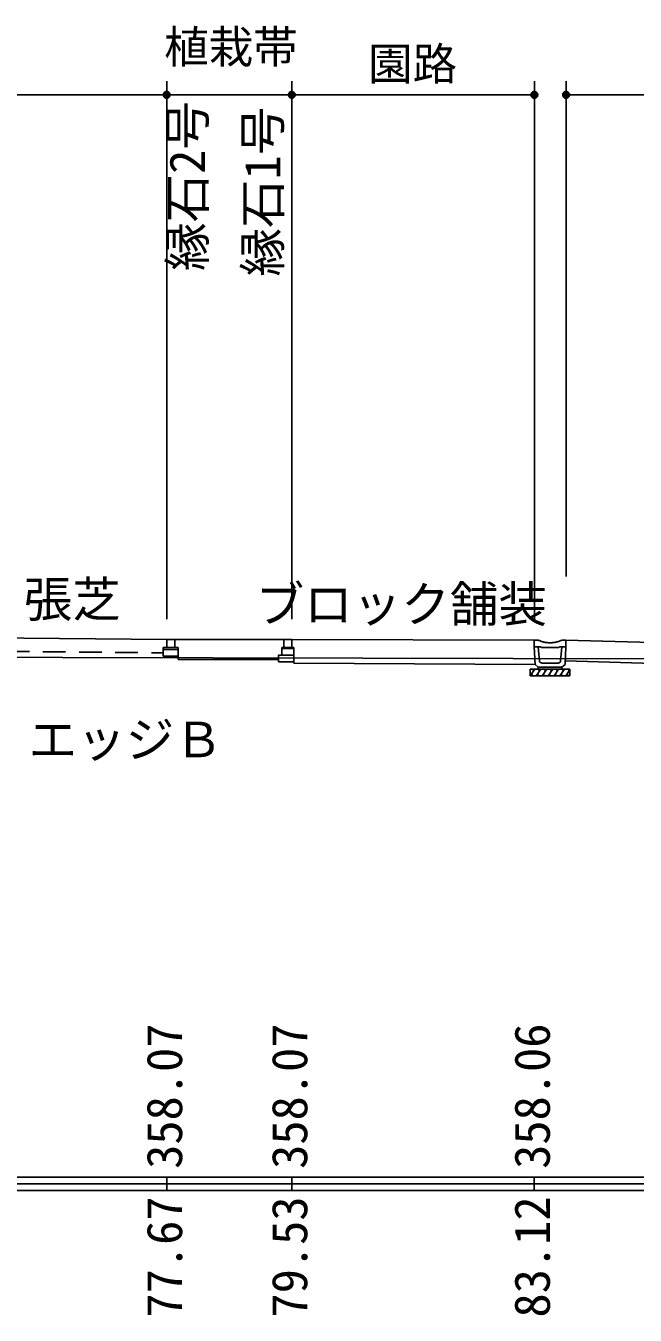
# Model space of a CAD drawing. Units: millimetres on the paper. Extents: x -84 to 7, y -133 to 191.
# Drawn here: x -8.89 to -4.37, y -95.18 to -85.62 of the extents above; entities that cross this region are included whole.
import ezdxf
from ezdxf.enums import TextEntityAlignment as Align

# ---------------------------------------------------------------- set-up
doc = ezdxf.new("R2010")
doc.units = ezdxf.units.MM
doc.header["$LTSCALE"] = 0.14
doc.linetypes.add('DASHED1', pattern=[1.8, 1.2, -0.6])
for name, color, linetype in [('0-1_D-BDG-3-DL-2', 7, 'Continuous'), ('0-3_D-STR-2-文字', 7, 'Continuous'), ('0-5_D-BDG-2-DL-1', 7, 'Continuous'), ('0-7_D-STR-1-計線1', 7, 'Continuous'), ('0-8_D-STR-DIM-2高さ', 7, 'Continuous'), ('0-9_D-BDG-1-現況', 7, 'Continuous')]:
    doc.layers.add(name, color=color, linetype=linetype)
doc.styles.add('ＭＳ ゴシック', font='')
doc.styles.get('ＭＳ ゴシック').set_extended_font_data('MS Gothic')

msp = doc.modelspace()

# ---------------------------------------------------------------- linework, layer by layer
at = {"layer": '0-1_D-BDG-3-DL-2'}
for p, q in [((-73.8141, -94.1512), (3.4526, -94.1512)), ((-73.8141, -94.2512), (3.4526, -94.2512))]:
    msp.add_line(p, q, dxfattribs=at)
at = {"layer": '0-3_D-STR-2-文字'}
for p, q in [((-7.8445, -90.0162), (-7.8445, -86.0301)), ((-7.8445, -89.5575), (-7.8445, -86.0301)), ((-6.9172, -89.5608), (-6.9172, -86.0301)), ((-6.917, -90.0162), (-6.917, -86.0301)), ((-5.1195, -90.0262), (-5.1195, -86.0301)), ((-4.8846, -89.7012), (-4.8846, -86.0301)), ((-19.7105, -86.1301), (-7.8945, -86.1301)), ((-7.8695, -86.1301), (-7.8945, -86.1301)), ((-7.8201, -86.1251), (-7.8689, -86.1251)), ((-7.8689, -86.1351), (-7.8201, -86.1351)), ((-7.8674, -86.1201), (-7.8216, -86.1201)), ((-7.8216, -86.14), (-7.8674, -86.14)), ((-7.8245, -86.1151), (-7.8645, -86.1151)), ((-7.8645, -86.1451), (-7.8245, -86.1451)), ((-7.8595, -86.1101), (-7.8295, -86.1101)), ((-7.8295, -86.15), (-7.8595, -86.15)), ((-7.8195, -86.1301), (-7.7945, -86.1301)), ((-7.7945, -86.1301), (-6.9672, -86.1301)), ((-6.9422, -86.1301), (-6.9672, -86.1301)), ((-6.8927, -86.1251), (-6.9416, -86.1251)), ((-6.9415, -86.1351), (-6.8926, -86.1351)), ((-6.8943, -86.14), (-6.9401, -86.14)), ((-6.9399, -86.1201), (-6.8941, -86.1201)), ((-6.8972, -86.1151), (-6.9371, -86.1151)), ((-6.937, -86.1451), (-6.8971, -86.1451)), ((-6.9022, -86.15), (-6.9322, -86.15)), ((-6.932, -86.1101), (-6.902, -86.1101)), ((-6.892, -86.1301), (-6.867, -86.1301)), ((-6.867, -86.1301), (-5.1695, -86.1301)), ((-5.1445, -86.1301), (-5.1695, -86.1301)), ((-5.095, -86.1251), (-5.1439, -86.1251)), ((-5.0966, -86.14), (-5.1424, -86.14)), ((-5.0995, -86.1151), (-5.1394, -86.1151)), ((-5.1045, -86.15), (-5.1345, -86.15)), ((-4.909, -86.1351), (-4.8601, -86.1351)), ((-4.9074, -86.1201), (-4.8617, -86.1201)), ((-4.9045, -86.1451), (-4.8646, -86.1451)), ((-4.8995, -86.1101), (-4.8696, -86.1101)), ((-4.8596, -86.1301), (-4.8346, -86.1301)), ((-4.8346, -86.1301), (0.2376, -86.1301))]:
    msp.add_line(p, q, dxfattribs=at)
for points in [[(-7.8195, -86.1301), (-7.8197, -86.1269), (-7.8203, -86.1238), (-7.8213, -86.1209), (-7.8226, -86.118), (-7.8243, -86.1154), (-7.8263, -86.1129), (-7.8286, -86.1108), (-7.8311, -86.109), (-7.8339, -86.1074), (-7.8368, -86.1063), (-7.8398, -86.1055), (-7.8429, -86.1051), (-7.8461, -86.1051), (-7.8492, -86.1055), (-7.8522, -86.1063), (-7.8551, -86.1074), (-7.8579, -86.109), (-7.8604, -86.1108), (-7.8627, -86.1129), (-7.8647, -86.1154), (-7.8664, -86.118), (-7.8677, -86.1209), (-7.8687, -86.1238), (-7.8693, -86.1269), (-7.8695, -86.1301), (-7.8445, -86.1301)], [(-7.8195, -86.1301), (-7.8197, -86.1269), (-7.8203, -86.1238), (-7.8213, -86.1209), (-7.8226, -86.118), (-7.8243, -86.1154), (-7.8263, -86.1129), (-7.8286, -86.1108), (-7.8311, -86.109), (-7.8339, -86.1074), (-7.8368, -86.1063), (-7.8398, -86.1055), (-7.8429, -86.1051), (-7.8461, -86.1051), (-7.8492, -86.1055), (-7.8522, -86.1063), (-7.8551, -86.1074), (-7.8579, -86.109), (-7.8604, -86.1108), (-7.8627, -86.1129), (-7.8647, -86.1154), (-7.8664, -86.118), (-7.8677, -86.1209), (-7.8687, -86.1238), (-7.8693, -86.1269), (-7.8695, -86.1301), (-7.8445, -86.1301)], [(-7.8695, -86.1301), (-7.8693, -86.1332), (-7.8687, -86.1363), (-7.8677, -86.1393), (-7.8664, -86.1421), (-7.8647, -86.1448), (-7.8627, -86.1472), (-7.8604, -86.1493), (-7.8579, -86.1512), (-7.8551, -86.1527), (-7.8522, -86.1538), (-7.8492, -86.1546), (-7.8461, -86.155), (-7.8429, -86.155), (-7.8398, -86.1546), (-7.8368, -86.1538), (-7.8339, -86.1527), (-7.8311, -86.1512), (-7.8286, -86.1493), (-7.8263, -86.1472), (-7.8243, -86.1448), (-7.8226, -86.1421), (-7.8213, -86.1393), (-7.8203, -86.1363), (-7.8197, -86.1332), (-7.8195, -86.1301), (-7.8445, -86.1301)], [(-7.8695, -86.1301), (-7.8693, -86.1332), (-7.8687, -86.1363), (-7.8677, -86.1393), (-7.8664, -86.1421), (-7.8647, -86.1448), (-7.8627, -86.1472), (-7.8604, -86.1493), (-7.8579, -86.1512), (-7.8551, -86.1527), (-7.8522, -86.1538), (-7.8492, -86.1546), (-7.8461, -86.155), (-7.8429, -86.155), (-7.8398, -86.1546), (-7.8368, -86.1538), (-7.8339, -86.1527), (-7.8311, -86.1512), (-7.8286, -86.1493), (-7.8263, -86.1472), (-7.8243, -86.1448), (-7.8226, -86.1421), (-7.8213, -86.1393), (-7.8203, -86.1363), (-7.8197, -86.1332), (-7.8195, -86.1301), (-7.8445, -86.1301)], [(-6.8922, -86.1301), (-6.8924, -86.1269), (-6.893, -86.1238), (-6.8939, -86.1209), (-6.8953, -86.118), (-6.8969, -86.1154), (-6.8989, -86.1129), (-6.9012, -86.1108), (-6.9038, -86.109), (-6.9065, -86.1074), (-6.9094, -86.1063), (-6.9125, -86.1055), (-6.9156, -86.1051), (-6.9187, -86.1051), (-6.9219, -86.1055), (-6.9249, -86.1063), (-6.9278, -86.1074), (-6.9306, -86.109), (-6.9331, -86.1108), (-6.9354, -86.1129), (-6.9374, -86.1154), (-6.9391, -86.118), (-6.9404, -86.1209), (-6.9414, -86.1238), (-6.942, -86.1269), (-6.9422, -86.1301), (-6.9172, -86.1301)], [(-6.9422, -86.1301), (-6.942, -86.1332), (-6.9414, -86.1363), (-6.9404, -86.1393), (-6.9391, -86.1421), (-6.9374, -86.1448), (-6.9354, -86.1472), (-6.9331, -86.1493), (-6.9306, -86.1512), (-6.9278, -86.1527), (-6.9249, -86.1538), (-6.9219, -86.1546), (-6.9187, -86.155), (-6.9156, -86.155), (-6.9125, -86.1546), (-6.9094, -86.1538), (-6.9065, -86.1527), (-6.9038, -86.1512), (-6.9012, -86.1493), (-6.8989, -86.1472), (-6.8969, -86.1448), (-6.8953, -86.1421), (-6.8939, -86.1393), (-6.893, -86.1363), (-6.8924, -86.1332), (-6.8922, -86.1301), (-6.9172, -86.1301)], [(-6.892, -86.1301), (-6.8922, -86.1269), (-6.8928, -86.1238), (-6.8938, -86.1209), (-6.8951, -86.118), (-6.8968, -86.1154), (-6.8988, -86.1129), (-6.9011, -86.1108), (-6.9036, -86.109), (-6.9064, -86.1074), (-6.9093, -86.1063), (-6.9123, -86.1055), (-6.9155, -86.1051), (-6.9186, -86.1051), (-6.9217, -86.1055), (-6.9247, -86.1063), (-6.9277, -86.1074), (-6.9304, -86.109), (-6.933, -86.1108), (-6.9352, -86.1129), (-6.9372, -86.1154), (-6.9389, -86.118), (-6.9403, -86.1209), (-6.9412, -86.1238), (-6.9418, -86.1269), (-6.942, -86.1301), (-6.917, -86.1301)], [(-6.942, -86.1301), (-6.9418, -86.1332), (-6.9412, -86.1363), (-6.9403, -86.1393), (-6.9389, -86.1421), (-6.9372, -86.1448), (-6.9352, -86.1472), (-6.933, -86.1493), (-6.9304, -86.1512), (-6.9277, -86.1527), (-6.9247, -86.1538), (-6.9217, -86.1546), (-6.9186, -86.155), (-6.9155, -86.155), (-6.9123, -86.1546), (-6.9093, -86.1538), (-6.9064, -86.1527), (-6.9036, -86.1512), (-6.9011, -86.1493), (-6.8988, -86.1472), (-6.8968, -86.1448), (-6.8951, -86.1421), (-6.8938, -86.1393), (-6.8928, -86.1363), (-6.8922, -86.1332), (-6.892, -86.1301), (-6.917, -86.1301)], [(-5.0945, -86.1301), (-5.0947, -86.1269), (-5.0953, -86.1238), (-5.0962, -86.1209), (-5.0976, -86.118), (-5.0992, -86.1154), (-5.1013, -86.1129), (-5.1035, -86.1108), (-5.1061, -86.109), (-5.1088, -86.1074), (-5.1117, -86.1063), (-5.1148, -86.1055), (-5.1179, -86.1051), (-5.121, -86.1051), (-5.1242, -86.1055), (-5.1272, -86.1063), (-5.1301, -86.1074), (-5.1329, -86.109), (-5.1354, -86.1108), (-5.1377, -86.1129), (-5.1397, -86.1154), (-5.1414, -86.118), (-5.1427, -86.1209), (-5.1437, -86.1238), (-5.1443, -86.1269), (-5.1445, -86.1301), (-5.1195, -86.1301)], [(-5.1445, -86.1301), (-5.1443, -86.1332), (-5.1437, -86.1363), (-5.1427, -86.1393), (-5.1414, -86.1421), (-5.1397, -86.1448), (-5.1377, -86.1472), (-5.1354, -86.1493), (-5.1329, -86.1512), (-5.1301, -86.1527), (-5.1272, -86.1538), (-5.1242, -86.1546), (-5.121, -86.155), (-5.1179, -86.155), (-5.1148, -86.1546), (-5.1117, -86.1538), (-5.1088, -86.1527), (-5.1061, -86.1512), (-5.1035, -86.1493), (-5.1013, -86.1472), (-5.0992, -86.1448), (-5.0976, -86.1421), (-5.0962, -86.1393), (-5.0953, -86.1363), (-5.0947, -86.1332), (-5.0945, -86.1301), (-5.1195, -86.1301)], [(-4.8596, -86.1301), (-4.8597, -86.1269), (-4.8603, -86.1238), (-4.8613, -86.1209), (-4.8626, -86.118), (-4.8643, -86.1154), (-4.8663, -86.1129), (-4.8686, -86.1108), (-4.8712, -86.109), (-4.8739, -86.1074), (-4.8768, -86.1063), (-4.8799, -86.1055), (-4.883, -86.1051), (-4.8861, -86.1051), (-4.8892, -86.1055), (-4.8923, -86.1063), (-4.8952, -86.1074), (-4.8979, -86.109), (-4.9005, -86.1108), (-4.9028, -86.1129), (-4.9048, -86.1154), (-4.9065, -86.118), (-4.9078, -86.1209), (-4.9088, -86.1238), (-4.9094, -86.1269), (-4.9096, -86.1301), (-4.8846, -86.1301)], [(-4.9096, -86.1301), (-4.9094, -86.1332), (-4.9088, -86.1363), (-4.9078, -86.1393), (-4.9065, -86.1421), (-4.9048, -86.1448), (-4.9028, -86.1472), (-4.9005, -86.1493), (-4.8979, -86.1512), (-4.8952, -86.1527), (-4.8923, -86.1538), (-4.8892, -86.1546), (-4.8861, -86.155), (-4.883, -86.155), (-4.8799, -86.1546), (-4.8768, -86.1538), (-4.8739, -86.1527), (-4.8712, -86.1512), (-4.8686, -86.1493), (-4.8663, -86.1472), (-4.8643, -86.1448), (-4.8626, -86.1421), (-4.8613, -86.1393), (-4.8603, -86.1363), (-4.8597, -86.1332), (-4.8596, -86.1301), (-4.8846, -86.1301)]]:
    msp.add_lwpolyline(points, close=True, dxfattribs=at)
at = {"layer": '0-5_D-BDG-2-DL-1'}
msp.add_line((-76.8141, -94.2012), (3.4526, -94.2012), dxfattribs=at)
at = {"layer": '0-7_D-STR-1-計線1'}
for p, q in [((-7.8445, -90.1662), (-7.8445, -90.2262)), ((-7.8445, -90.1662), (-7.7845, -90.1662)), ((-7.7845, -90.1662), (-7.7845, -90.2262)), ((-6.977, -90.1662), (-6.977, -90.2262)), ((-6.977, -90.1662), (-6.917, -90.1662)), ((-5.1206, -90.1712), (-6.917, -90.1662)), ((-6.917, -90.1662), (-6.917, -90.2262)), ((-5.0913, -90.1712), (-5.1206, -90.1712)), ((-5.1206, -90.1712), (-5.1206, -90.2212)), ((-4.8856, -90.1712), (-4.915, -90.1712)), ((-4.8856, -90.1712), (0.2126, -90.3211)), ((-4.8856, -90.2212), (-4.8856, -90.1712)), ((-7.8695, -90.2262), (-7.7595, -90.2262)), ((-7.8695, -90.2262), (-7.8695, -90.2912)), ((-7.8695, -90.2412), (-7.7595, -90.2412)), ((-7.8695, -90.2912), (-7.7595, -90.2912)), ((-7.7595, -90.2262), (-7.7595, -90.3162)), ((-6.902, -90.2837), (-7.017, -90.2837)), ((-7.017, -90.2837), (-7.017, -90.3337)), ((-6.902, -90.2262), (-6.992, -90.2262)), ((-6.992, -90.2262), (-6.992, -90.2837)), ((-6.902, -90.2337), (-6.992, -90.2337)), ((-6.9022, -90.2262), (-6.902, -90.3413)), ((-5.1206, -90.2212), (-5.1148, -90.3512)), ((-5.0913, -90.2212), (-5.1206, -90.2212)), ((-5.0913, -90.2212), (-5.0809, -90.3275)), ((-5.0678, -90.2262), (-4.9385, -90.2262)), ((-4.9254, -90.3275), (-4.915, -90.2212)), ((-4.8856, -90.2212), (-4.915, -90.2212)), ((-4.8856, -90.2212), (-4.8915, -90.3512)), ((-7.7595, -90.3162), (-7.0172, -90.3162)), ((-7.017, -90.3337), (-6.902, -90.3337)), ((-5.1141, -90.3513), (-6.9022, -90.3413)), ((-4.8563, -90.3862), (-5.15, -90.3862)), ((-5.15, -90.3862), (-5.15, -90.4362)), ((-5.15, -90.4362), (-5.1161, -90.3862)), ((-5.1246, -90.3987), (-5.1331, -90.3862)), ((-5.106, -90.4362), (-5.072, -90.3862)), ((-4.915, -90.3712), (-5.0913, -90.3712)), ((-5.0805, -90.3987), (-5.089, -90.3862)), ((-5.0633, -90.3412), (-4.943, -90.3412)), ((-5.0619, -90.4362), (-5.028, -90.3862)), ((-5.0365, -90.3987), (-5.0449, -90.3862)), ((-5.0178, -90.4362), (-4.9839, -90.3862)), ((-4.9924, -90.3987), (-5.0009, -90.3862)), ((-4.9738, -90.4362), (-4.9399, -90.3862)), ((-4.9483, -90.3987), (-4.9568, -90.3862)), ((-4.9297, -90.4362), (-4.8958, -90.3862)), ((-4.8915, -90.3512), (-4.915, -90.3712)), ((-4.915, -90.3862), (-4.915, -90.3712)), ((-4.9043, -90.3987), (-4.9128, -90.3862)), ((-4.8891, -90.3262), (0.2083, -90.4711)), ((-4.8856, -90.4362), (-4.8563, -90.3929)), ((-4.8602, -90.3987), (-4.8687, -90.3862)), ((-4.8563, -90.4362), (-4.8563, -90.3862)), ((-5.15, -90.4362), (-4.8563, -90.4362)), ((-5.1331, -90.4362), (-5.1415, -90.4237)), ((-5.089, -90.4362), (-5.0975, -90.4237)), ((-5.0449, -90.4362), (-5.0534, -90.4237)), ((-5.0009, -90.4362), (-5.0094, -90.4237)), ((-4.9568, -90.4362), (-4.9653, -90.4237)), ((-4.9128, -90.4362), (-4.9212, -90.4237)), ((-4.8687, -90.4362), (-4.8772, -90.4237)), ((-7.8445, -94.2512), (-7.8445, -94.1512)), ((-6.917, -94.1512), (-6.917, -94.2512)), ((-5.1206, -94.1512), (-5.1206, -94.2512))]:
    msp.add_line(p, q, dxfattribs=at)
at = {"layer": '0-7_D-STR-1-計線1', "linetype": 'DASHED1'}
msp.add_line((-9.2972, -90.2528), (-7.8695, -90.266), dxfattribs=at)
at = {"layer": '0-7_D-STR-1-計線1'}
for points in [[(-19.7605, -90.0562), (-7.8445, -90.1662), (-6.9172, -90.1662)], [(-5.0913, -90.1712), (-5.0868, -90.1733), (-5.0822, -90.1754), (-5.0776, -90.1772), (-5.0729, -90.179), (-5.0682, -90.1807), (-5.0634, -90.1822), (-5.0586, -90.1837), (-5.0537, -90.185), (-5.0488, -90.1861), (-5.0438, -90.1872), (-5.0388, -90.1881), (-5.0337, -90.189), (-5.0287, -90.1897), (-5.0236, -90.1902), (-5.0185, -90.1907), (-5.0134, -90.191), (-5.0083, -90.1912), (-5.0031, -90.1912), (-4.998, -90.1912), (-4.9929, -90.191), (-4.9878, -90.1907), (-4.9827, -90.1902), (-4.9776, -90.1897), (-4.9726, -90.189), (-4.9675, -90.1881), (-4.9625, -90.1872), (-4.9575, -90.1861), (-4.9526, -90.185), (-4.9477, -90.1837), (-4.9429, -90.1822), (-4.9381, -90.1807), (-4.9334, -90.179), (-4.9287, -90.1772), (-4.9241, -90.1754), (-4.9195, -90.1733), (-4.915, -90.1712)], [(-5.1206, -90.2212), (-5.0736, -90.2212), (-5.0678, -90.2262)], [(-4.9385, -90.2262), (-4.9326, -90.2212), (-4.8856, -90.2212)], [(-5.1148, -90.3512), (-5.0913, -90.3712), (-5.0913, -90.3862)], [(-5.0809, -90.3275), (-5.0808, -90.3281), (-5.0807, -90.3287), (-5.0806, -90.3293), (-5.0804, -90.3299), (-5.0802, -90.3305), (-5.08, -90.3311), (-5.0797, -90.3317), (-5.0794, -90.3323), (-5.0791, -90.3328), (-5.0788, -90.3334), (-5.0784, -90.3339), (-5.0781, -90.3344), (-5.0776, -90.3349), (-5.0772, -90.3354), (-5.0768, -90.3359), (-5.0763, -90.3364), (-5.0758, -90.3368), (-5.0752, -90.3373), (-5.0747, -90.3377), (-5.0741, -90.3381), (-5.0735, -90.3384), (-5.0729, -90.3388), (-5.0723, -90.3391), (-5.0717, -90.3394), (-5.071, -90.3397), (-5.0704, -90.34), (-5.0697, -90.3402), (-5.069, -90.3404), (-5.0683, -90.3406), (-5.0676, -90.3408), (-5.0669, -90.3409), (-5.0662, -90.341), (-5.0655, -90.3411), (-5.0648, -90.3412), (-5.064, -90.3412), (-5.0633, -90.3412)], [(-4.943, -90.3412), (-4.9423, -90.3412), (-4.9415, -90.3412), (-4.9408, -90.3411), (-4.9401, -90.341), (-4.9394, -90.3409), (-4.9387, -90.3408), (-4.938, -90.3406), (-4.9373, -90.3404), (-4.9366, -90.3402), (-4.9359, -90.34), (-4.9353, -90.3397), (-4.9346, -90.3394), (-4.934, -90.3391), (-4.9334, -90.3388), (-4.9328, -90.3384), (-4.9322, -90.3381), (-4.9316, -90.3377), (-4.9311, -90.3373), (-4.9305, -90.3368), (-4.93, -90.3364), (-4.9295, -90.3359), (-4.9291, -90.3354), (-4.9287, -90.3349), (-4.9282, -90.3344), (-4.9279, -90.3339), (-4.9275, -90.3334), (-4.9272, -90.3328), (-4.9269, -90.3323), (-4.9266, -90.3317), (-4.9263, -90.3311), (-4.9261, -90.3305), (-4.9259, -90.3299), (-4.9257, -90.3293), (-4.9256, -90.3287), (-4.9255, -90.3281), (-4.9254, -90.3275)]]:
    msp.add_lwpolyline(points, dxfattribs=at)
msp.add_lwpolyline([(-4.915, -90.3712), (-5.0913, -90.3712), (-5.0913, -90.3862), (-4.915, -90.3862)], close=True, dxfattribs=at)
at = {"layer": '0-9_D-BDG-1-現況'}
msp.add_lwpolyline([(-66.6806, -89.8813), (-64.7915, -89.9013), (-60.5629, -89.9513), (-56.2415, -90.0013), (-50.5009, -90.0513), (-44.027, -90.1013), (-37.3832, -90.1513), (-29.6101, -90.2013), (-20.2043, -90.2513), (-8.6153, -90.3013), (0.2876, -90.3213)], dxfattribs=at)

# ---------------------------------------------------------------- texts
at = {"layer": '0-3_D-STR-2-文字', "style": 'ＭＳ ゴシック'}
for s, height, p in [('植栽帯', 0.2419, (-7.8632, -85.9682)), ('園路', 0.2419, (-6.352, -86.0939)), ('張芝', 0.2639, (-8.9043, -90.0795)), ('ブロック舗装', 0.2639, (-7.186, -90.1162)), ('エッジＢ', 0.2639, (-8.8683, -91.119))]:
    msp.add_text(s, height=height, dxfattribs=at).set_placement(p, align=Align.BOTTOM_LEFT)
for s, p in [('縁石2号', (-7.4815, -87.4357)), ('縁石1号', (-6.9233, -87.4771))]:
    msp.add_text(s, height=0.2639, rotation=90, dxfattribs=at).set_placement(p, align=Align.BOTTOM_LEFT)
at = {"layer": '0-8_D-STR-DIM-2高さ', "style": 'ＭＳ ゴシック'}
for s, p in [('358.07', (-7.6507, -94.0904)), ('358.07', (-6.7233, -94.0904)), ('358.06', (-4.9256, -94.0904)), ('77.67', (-7.6507, -95.1923)), ('79.53', (-6.7233, -95.1923)), ('83.12', (-4.9256, -95.1923))]:
    msp.add_text(s, height=0.2639, rotation=90, dxfattribs=at).set_placement(p, align=Align.BOTTOM_LEFT)

doc.saveas('drawing.dxf')
